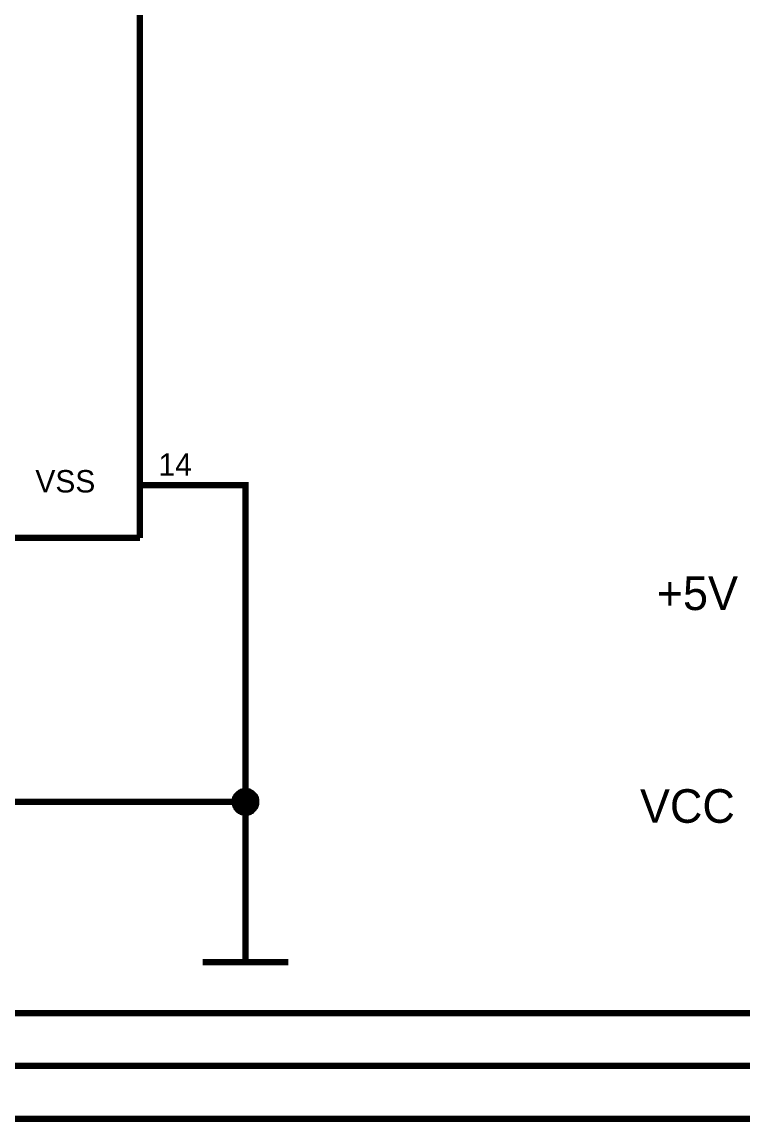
# Model space of a CAD drawing. Header units: millimetres. Extents: x 0 to 420, y 0 to 297.
# Drawn here: x 276.9 to 311, y 189.8 to 241.9 of the extents above; entities that cross this region are included whole.
import ezdxf

# ---------------------------------------------------------------- set-up
doc = ezdxf.new("R2010")
doc.units = ezdxf.units.MM
doc.layers.add('Sheet', color=255, linetype='Continuous')

msp = doc.modelspace()

# ---------------------------------------------------------------- linework, layer by layer
at = {"layer": 'Sheet'}
for points, const_width in [([(282.477, 258.749), (282.477, 217.484)], 0.3), ([(282.477, 219.985), (284.976, 219.985)], 0.3), ([(284.976, 219.985), (287.476, 219.985), (287.476, 204.999), (287.476, 202.498)], 0.3), ([(282.477, 217.484), (264.983, 217.484)], 0.3), ([(286.962, 204.999), (286.962, 205.032), (286.962, 205.049), (286.962, 205.082), (286.979, 205.098), (286.979, 205.131), (286.979, 205.148), (286.996, 205.164), (286.996, 205.198), (287.012, 205.214), (287.029, 205.231), (287.045, 205.264), (287.045, 205.28), (287.062, 205.297), (287.078, 205.314), (287.095, 205.33), (287.111, 205.347), (287.128, 205.363), (287.145, 205.38), (287.178, 205.396), (287.194, 205.413), (287.211, 205.429), (287.227, 205.429), (287.26, 205.446), (287.277, 205.463), (287.294, 205.463), (287.327, 205.479), (287.343, 205.479), (287.376, 205.479), (287.393, 205.496), (287.426, 205.496), (287.442, 205.496), (287.476, 205.496)], 0.3), ([(286.962, 204.999), (286.962, 205.032), (286.962, 205.049), (286.962, 205.082), (286.979, 205.098), (286.979, 205.131), (286.979, 205.148), (286.996, 205.164), (286.996, 205.198), (287.012, 205.214), (287.029, 205.231), (287.045, 205.264), (287.045, 205.28), (287.062, 205.297), (287.078, 205.314), (287.095, 205.33), (287.111, 205.347), (287.128, 205.363), (287.145, 205.38), (287.178, 205.396), (287.194, 205.413), (287.211, 205.429), (287.227, 205.429), (287.26, 205.446), (287.277, 205.463), (287.294, 205.463), (287.327, 205.479), (287.343, 205.479), (287.376, 205.479), (287.393, 205.496), (287.426, 205.496), (287.442, 205.496), (287.476, 205.496)], 0.3), ([(286.962, 204.999), (286.962, 205.032), (286.962, 205.049), (286.962, 205.082), (286.979, 205.098), (286.979, 205.131), (286.979, 205.148), (286.996, 205.164), (286.996, 205.198), (287.012, 205.214), (287.029, 205.231), (287.045, 205.264), (287.045, 205.28), (287.062, 205.297), (287.078, 205.314), (287.095, 205.33), (287.111, 205.347), (287.128, 205.363), (287.145, 205.38), (287.178, 205.396), (287.194, 205.413), (287.211, 205.429), (287.227, 205.429), (287.26, 205.446), (287.277, 205.463), (287.294, 205.463), (287.327, 205.479), (287.343, 205.479), (287.376, 205.479), (287.393, 205.496), (287.426, 205.496), (287.442, 205.496), (287.476, 205.496)], 0.3), ([(286.962, 204.999), (286.962, 205.032), (286.962, 205.049), (286.962, 205.082), (286.979, 205.098), (286.979, 205.131), (286.979, 205.148), (286.996, 205.164), (286.996, 205.198), (287.012, 205.214), (287.029, 205.231), (287.045, 205.264), (287.045, 205.28), (287.062, 205.297), (287.078, 205.314), (287.095, 205.33), (287.111, 205.347), (287.128, 205.363), (287.145, 205.38), (287.178, 205.396), (287.194, 205.413), (287.211, 205.429), (287.227, 205.429), (287.26, 205.446), (287.277, 205.463), (287.294, 205.463), (287.327, 205.479), (287.343, 205.479), (287.376, 205.479), (287.393, 205.496), (287.426, 205.496), (287.442, 205.496), (287.476, 205.496)], 0.3), ([(287.476, 205.496), (287.476, 205.496)], 0.3), ([(287.476, 205.496), (287.509, 205.496), (287.525, 205.496), (287.558, 205.496), (287.575, 205.479), (287.608, 205.479), (287.625, 205.479), (287.641, 205.463), (287.674, 205.463), (287.691, 205.446), (287.707, 205.429), (287.74, 205.429), (287.757, 205.413), (287.773, 205.396), (287.79, 205.38), (287.807, 205.363), (287.823, 205.347), (287.84, 205.33), (287.856, 205.314), (287.873, 205.297), (287.889, 205.28), (287.906, 205.264), (287.906, 205.231), (287.922, 205.214), (287.939, 205.198), (287.939, 205.164), (287.956, 205.148), (287.956, 205.131), (287.956, 205.098), (287.972, 205.082), (287.972, 205.049), (287.972, 205.032), (287.972, 204.999)], 0.3), ([(287.476, 205.496), (287.476, 205.496)], 0.3), ([(287.476, 205.496), (287.509, 205.496), (287.525, 205.496), (287.558, 205.496), (287.575, 205.479), (287.608, 205.479), (287.625, 205.479), (287.641, 205.463), (287.674, 205.463), (287.691, 205.446), (287.707, 205.429), (287.74, 205.429), (287.757, 205.413), (287.773, 205.396), (287.79, 205.38), (287.807, 205.363), (287.823, 205.347), (287.84, 205.33), (287.856, 205.314), (287.873, 205.297), (287.889, 205.28), (287.906, 205.264), (287.906, 205.231), (287.922, 205.214), (287.939, 205.198), (287.939, 205.164), (287.956, 205.148), (287.956, 205.131), (287.956, 205.098), (287.972, 205.082), (287.972, 205.049), (287.972, 205.032), (287.972, 204.999)], 0.3), ([(287.476, 205.496), (287.476, 205.496)], 0.3), ([(287.476, 205.496), (287.509, 205.496), (287.525, 205.496), (287.558, 205.496), (287.575, 205.479), (287.608, 205.479), (287.625, 205.479), (287.641, 205.463), (287.674, 205.463), (287.691, 205.446), (287.707, 205.429), (287.74, 205.429), (287.757, 205.413), (287.773, 205.396), (287.79, 205.38), (287.807, 205.363), (287.823, 205.347), (287.84, 205.33), (287.856, 205.314), (287.873, 205.297), (287.889, 205.28), (287.906, 205.264), (287.906, 205.231), (287.922, 205.214), (287.939, 205.198), (287.939, 205.164), (287.956, 205.148), (287.956, 205.131), (287.956, 205.098), (287.972, 205.082), (287.972, 205.049), (287.972, 205.032), (287.972, 204.999)], 0.3), ([(287.476, 205.496), (287.476, 205.496)], 0.3), ([(287.476, 205.496), (287.509, 205.496), (287.525, 205.496), (287.558, 205.496), (287.575, 205.479), (287.608, 205.479), (287.625, 205.479), (287.641, 205.463), (287.674, 205.463), (287.691, 205.446), (287.707, 205.429), (287.74, 205.429), (287.757, 205.413), (287.773, 205.396), (287.79, 205.38), (287.807, 205.363), (287.823, 205.347), (287.84, 205.33), (287.856, 205.314), (287.873, 205.297), (287.889, 205.28), (287.906, 205.264), (287.906, 205.231), (287.922, 205.214), (287.939, 205.198), (287.939, 205.164), (287.956, 205.148), (287.956, 205.131), (287.956, 205.098), (287.972, 205.082), (287.972, 205.049), (287.972, 205.032), (287.972, 204.999)], 0.3), ([(274.483, 204.999), (277.479, 204.999)], 0.3), ([(287.476, 204.999), (277.479, 204.999)], 0.3), ([(287.476, 204.486), (287.442, 204.486), (287.426, 204.486), (287.393, 204.486), (287.376, 204.502), (287.343, 204.502), (287.327, 204.502), (287.294, 204.519), (287.277, 204.519), (287.26, 204.535), (287.227, 204.552), (287.211, 204.568), (287.194, 204.568), (287.178, 204.585), (287.145, 204.601), (287.128, 204.618), (287.111, 204.635), (287.095, 204.651), (287.078, 204.668), (287.062, 204.701), (287.045, 204.717), (287.045, 204.734), (287.029, 204.751), (287.012, 204.784), (286.996, 204.8), (286.996, 204.817), (286.979, 204.85), (286.979, 204.866), (286.979, 204.9), (286.962, 204.916), (286.962, 204.949), (286.962, 204.966), (286.962, 204.999)], 0.3), ([(286.962, 204.999), (286.962, 204.999)], 0.3), ([(287.476, 204.486), (287.442, 204.486), (287.426, 204.486), (287.393, 204.486), (287.376, 204.502), (287.343, 204.502), (287.327, 204.502), (287.294, 204.519), (287.277, 204.519), (287.26, 204.535), (287.227, 204.552), (287.211, 204.568), (287.194, 204.568), (287.178, 204.585), (287.145, 204.601), (287.128, 204.618), (287.111, 204.635), (287.095, 204.651), (287.078, 204.668), (287.062, 204.701), (287.045, 204.717), (287.045, 204.734), (287.029, 204.751), (287.012, 204.784), (286.996, 204.8), (286.996, 204.817), (286.979, 204.85), (286.979, 204.866), (286.979, 204.9), (286.962, 204.916), (286.962, 204.949), (286.962, 204.966), (286.962, 204.999)], 0.3), ([(286.962, 204.999), (286.962, 204.999)], 0.3), ([(287.476, 204.486), (287.442, 204.486), (287.426, 204.486), (287.393, 204.486), (287.376, 204.502), (287.343, 204.502), (287.327, 204.502), (287.294, 204.519), (287.277, 204.519), (287.26, 204.535), (287.227, 204.552), (287.211, 204.568), (287.194, 204.568), (287.178, 204.585), (287.145, 204.601), (287.128, 204.618), (287.111, 204.635), (287.095, 204.651), (287.078, 204.668), (287.062, 204.701), (287.045, 204.717), (287.045, 204.734), (287.029, 204.751), (287.012, 204.784), (286.996, 204.8), (286.996, 204.817), (286.979, 204.85), (286.979, 204.866), (286.979, 204.9), (286.962, 204.916), (286.962, 204.949), (286.962, 204.966), (286.962, 204.999)], 0.3), ([(286.962, 204.999), (286.962, 204.999)], 0.3), ([(287.476, 204.486), (287.442, 204.486), (287.426, 204.486), (287.393, 204.486), (287.376, 204.502), (287.343, 204.502), (287.327, 204.502), (287.294, 204.519), (287.277, 204.519), (287.26, 204.535), (287.227, 204.552), (287.211, 204.568), (287.194, 204.568), (287.178, 204.585), (287.145, 204.601), (287.128, 204.618), (287.111, 204.635), (287.095, 204.651), (287.078, 204.668), (287.062, 204.701), (287.045, 204.717), (287.045, 204.734), (287.029, 204.751), (287.012, 204.784), (286.996, 204.8), (286.996, 204.817), (286.979, 204.85), (286.979, 204.866), (286.979, 204.9), (286.962, 204.916), (286.962, 204.949), (286.962, 204.966), (286.962, 204.999)], 0.3), ([(286.962, 204.999), (286.962, 204.999)], 0.3), ([(286.962, 204.999), (286.962, 205.032), (286.962, 205.049), (286.962, 205.082), (286.979, 205.098), (286.979, 205.131), (286.979, 205.148), (286.996, 205.164), (286.996, 205.198), (287.012, 205.214), (287.029, 205.231), (287.045, 205.264), (287.045, 205.28), (287.062, 205.297), (287.078, 205.314), (287.095, 205.33), (287.111, 205.347), (287.128, 205.363), (287.145, 205.38), (287.178, 205.396), (287.194, 205.413), (287.211, 205.429), (287.227, 205.429), (287.26, 205.446), (287.277, 205.463), (287.294, 205.463), (287.327, 205.479), (287.343, 205.479), (287.376, 205.479), (287.393, 205.496), (287.426, 205.496), (287.442, 205.496), (287.476, 205.496)], 0.0991), ([(286.962, 204.999), (286.962, 205.032), (286.962, 205.049), (286.962, 205.082), (286.979, 205.098), (286.979, 205.131), (286.979, 205.148), (286.996, 205.164), (286.996, 205.198), (287.012, 205.214), (287.029, 205.231), (287.045, 205.264), (287.045, 205.28), (287.062, 205.297), (287.078, 205.314), (287.095, 205.33), (287.111, 205.347), (287.128, 205.363), (287.145, 205.38), (287.178, 205.396), (287.194, 205.413), (287.211, 205.429), (287.227, 205.429), (287.26, 205.446), (287.277, 205.463), (287.294, 205.463), (287.327, 205.479), (287.343, 205.479), (287.376, 205.479), (287.393, 205.496), (287.426, 205.496), (287.442, 205.496), (287.476, 205.496)], 0.0991), ([(286.962, 204.999), (286.962, 205.032), (286.962, 205.049), (286.962, 205.082), (286.979, 205.098), (286.979, 205.131), (286.979, 205.148), (286.996, 205.164), (286.996, 205.198), (287.012, 205.214), (287.029, 205.231), (287.045, 205.264), (287.045, 205.28), (287.062, 205.297), (287.078, 205.314), (287.095, 205.33), (287.111, 205.347), (287.128, 205.363), (287.145, 205.38), (287.178, 205.396), (287.194, 205.413), (287.211, 205.429), (287.227, 205.429), (287.26, 205.446), (287.277, 205.463), (287.294, 205.463), (287.327, 205.479), (287.343, 205.479), (287.376, 205.479), (287.393, 205.496), (287.426, 205.496), (287.442, 205.496), (287.476, 205.496)], 0.0991), ([(286.962, 204.999), (286.962, 205.032), (286.962, 205.049), (286.962, 205.082), (286.979, 205.098), (286.979, 205.131), (286.979, 205.148), (286.996, 205.164), (286.996, 205.198), (287.012, 205.214), (287.029, 205.231), (287.045, 205.264), (287.045, 205.28), (287.062, 205.297), (287.078, 205.314), (287.095, 205.33), (287.111, 205.347), (287.128, 205.363), (287.145, 205.38), (287.178, 205.396), (287.194, 205.413), (287.211, 205.429), (287.227, 205.429), (287.26, 205.446), (287.277, 205.463), (287.294, 205.463), (287.327, 205.479), (287.343, 205.479), (287.376, 205.479), (287.393, 205.496), (287.426, 205.496), (287.442, 205.496), (287.476, 205.496)], 0.0991), ([(287.972, 204.999), (287.972, 204.966), (287.972, 204.949), (287.972, 204.916), (287.956, 204.9), (287.956, 204.866), (287.956, 204.85), (287.939, 204.817), (287.939, 204.8), (287.922, 204.784), (287.906, 204.751), (287.906, 204.734), (287.889, 204.717), (287.873, 204.701), (287.856, 204.668), (287.84, 204.651), (287.823, 204.635), (287.807, 204.618), (287.79, 204.601), (287.773, 204.585), (287.757, 204.568), (287.74, 204.568), (287.707, 204.552), (287.691, 204.535), (287.674, 204.519), (287.641, 204.519), (287.625, 204.502), (287.608, 204.502), (287.575, 204.502), (287.558, 204.486), (287.525, 204.486), (287.509, 204.486), (287.476, 204.486)], 0.3), ([(287.972, 204.999), (287.972, 204.966), (287.972, 204.949), (287.972, 204.916), (287.956, 204.9), (287.956, 204.866), (287.956, 204.85), (287.939, 204.817), (287.939, 204.8), (287.922, 204.784), (287.906, 204.751), (287.906, 204.734), (287.889, 204.717), (287.873, 204.701), (287.856, 204.668), (287.84, 204.651), (287.823, 204.635), (287.807, 204.618), (287.79, 204.601), (287.773, 204.585), (287.757, 204.568), (287.74, 204.568), (287.707, 204.552), (287.691, 204.535), (287.674, 204.519), (287.641, 204.519), (287.625, 204.502), (287.608, 204.502), (287.575, 204.502), (287.558, 204.486), (287.525, 204.486), (287.509, 204.486), (287.476, 204.486)], 0.3), ([(287.972, 204.999), (287.972, 204.966), (287.972, 204.949), (287.972, 204.916), (287.956, 204.9), (287.956, 204.866), (287.956, 204.85), (287.939, 204.817), (287.939, 204.8), (287.922, 204.784), (287.906, 204.751), (287.906, 204.734), (287.889, 204.717), (287.873, 204.701), (287.856, 204.668), (287.84, 204.651), (287.823, 204.635), (287.807, 204.618), (287.79, 204.601), (287.773, 204.585), (287.757, 204.568), (287.74, 204.568), (287.707, 204.552), (287.691, 204.535), (287.674, 204.519), (287.641, 204.519), (287.625, 204.502), (287.608, 204.502), (287.575, 204.502), (287.558, 204.486), (287.525, 204.486), (287.509, 204.486), (287.476, 204.486)], 0.3), ([(287.972, 204.999), (287.972, 204.966), (287.972, 204.949), (287.972, 204.916), (287.956, 204.9), (287.956, 204.866), (287.956, 204.85), (287.939, 204.817), (287.939, 204.8), (287.922, 204.784), (287.906, 204.751), (287.906, 204.734), (287.889, 204.717), (287.873, 204.701), (287.856, 204.668), (287.84, 204.651), (287.823, 204.635), (287.807, 204.618), (287.79, 204.601), (287.773, 204.585), (287.757, 204.568), (287.74, 204.568), (287.707, 204.552), (287.691, 204.535), (287.674, 204.519), (287.641, 204.519), (287.625, 204.502), (287.608, 204.502), (287.575, 204.502), (287.558, 204.486), (287.525, 204.486), (287.509, 204.486), (287.476, 204.486)], 0.3), ([(287.476, 205.496), (287.476, 205.496)], 0.0991), ([(287.476, 205.496), (287.509, 205.496), (287.525, 205.496), (287.558, 205.496), (287.575, 205.479), (287.608, 205.479), (287.625, 205.479), (287.641, 205.463), (287.674, 205.463), (287.691, 205.446), (287.707, 205.429), (287.74, 205.429), (287.757, 205.413), (287.773, 205.396), (287.79, 205.38), (287.807, 205.363), (287.823, 205.347), (287.84, 205.33), (287.856, 205.314), (287.873, 205.297), (287.889, 205.28), (287.906, 205.264), (287.906, 205.231), (287.922, 205.214), (287.939, 205.198), (287.939, 205.164), (287.956, 205.148), (287.956, 205.131), (287.956, 205.098), (287.972, 205.082), (287.972, 205.049), (287.972, 205.032), (287.972, 204.999)], 0.0991), ([(287.476, 205.496), (287.476, 205.496)], 0.0991), ([(287.476, 205.496), (287.509, 205.496), (287.525, 205.496), (287.558, 205.496), (287.575, 205.479), (287.608, 205.479), (287.625, 205.479), (287.641, 205.463), (287.674, 205.463), (287.691, 205.446), (287.707, 205.429), (287.74, 205.429), (287.757, 205.413), (287.773, 205.396), (287.79, 205.38), (287.807, 205.363), (287.823, 205.347), (287.84, 205.33), (287.856, 205.314), (287.873, 205.297), (287.889, 205.28), (287.906, 205.264), (287.906, 205.231), (287.922, 205.214), (287.939, 205.198), (287.939, 205.164), (287.956, 205.148), (287.956, 205.131), (287.956, 205.098), (287.972, 205.082), (287.972, 205.049), (287.972, 205.032), (287.972, 204.999)], 0.0991), ([(287.476, 205.496), (287.476, 205.496)], 0.0991), ([(287.476, 205.496), (287.509, 205.496), (287.525, 205.496), (287.558, 205.496), (287.575, 205.479), (287.608, 205.479), (287.625, 205.479), (287.641, 205.463), (287.674, 205.463), (287.691, 205.446), (287.707, 205.429), (287.74, 205.429), (287.757, 205.413), (287.773, 205.396), (287.79, 205.38), (287.807, 205.363), (287.823, 205.347), (287.84, 205.33), (287.856, 205.314), (287.873, 205.297), (287.889, 205.28), (287.906, 205.264), (287.906, 205.231), (287.922, 205.214), (287.939, 205.198), (287.939, 205.164), (287.956, 205.148), (287.956, 205.131), (287.956, 205.098), (287.972, 205.082), (287.972, 205.049), (287.972, 205.032), (287.972, 204.999)], 0.0991), ([(287.476, 205.496), (287.476, 205.496)], 0.0991), ([(287.476, 205.496), (287.509, 205.496), (287.525, 205.496), (287.558, 205.496), (287.575, 205.479), (287.608, 205.479), (287.625, 205.479), (287.641, 205.463), (287.674, 205.463), (287.691, 205.446), (287.707, 205.429), (287.74, 205.429), (287.757, 205.413), (287.773, 205.396), (287.79, 205.38), (287.807, 205.363), (287.823, 205.347), (287.84, 205.33), (287.856, 205.314), (287.873, 205.297), (287.889, 205.28), (287.906, 205.264), (287.906, 205.231), (287.922, 205.214), (287.939, 205.198), (287.939, 205.164), (287.956, 205.148), (287.956, 205.131), (287.956, 205.098), (287.972, 205.082), (287.972, 205.049), (287.972, 205.032), (287.972, 204.999)], 0.0991), ([(287.972, 204.999), (287.972, 204.999), (287.972, 204.999), (287.972, 204.999), (287.972, 204.999), (287.972, 204.999), (287.972, 204.999), (287.972, 204.999), (287.972, 204.999), (287.972, 204.999), (287.972, 204.999), (287.972, 204.999), (287.972, 204.999), (287.972, 204.999), (287.972, 204.999), (287.972, 204.999), (287.972, 204.999), (287.972, 204.999), (287.972, 204.999), (287.972, 204.999), (287.972, 204.999), (287.972, 204.999), (287.972, 204.999), (287.972, 204.999), (287.972, 204.999), (287.972, 204.999), (287.972, 204.999), (287.972, 204.999), (287.972, 204.999), (287.972, 204.999), (287.972, 204.999), (287.972, 204.999), (287.972, 204.999)], 0.3), ([(287.972, 204.999), (287.972, 204.999)], 0.3), ([(287.972, 204.999), (287.972, 204.999), (287.972, 204.999), (287.972, 204.999), (287.972, 204.999), (287.972, 204.999), (287.972, 204.999), (287.972, 204.999), (287.972, 204.999), (287.972, 204.999), (287.972, 204.999), (287.972, 204.999), (287.972, 204.999), (287.972, 204.999), (287.972, 204.999), (287.972, 204.999), (287.972, 204.999), (287.972, 204.999), (287.972, 204.999), (287.972, 204.999), (287.972, 204.999), (287.972, 204.999), (287.972, 204.999), (287.972, 204.999), (287.972, 204.999), (287.972, 204.999), (287.972, 204.999), (287.972, 204.999), (287.972, 204.999), (287.972, 204.999), (287.972, 204.999), (287.972, 204.999), (287.972, 204.999)], 0.3), ([(287.972, 204.999), (287.972, 204.999)], 0.3), ([(287.972, 204.999), (287.972, 204.999), (287.972, 204.999), (287.972, 204.999), (287.972, 204.999), (287.972, 204.999), (287.972, 204.999), (287.972, 204.999), (287.972, 204.999), (287.972, 204.999), (287.972, 204.999), (287.972, 204.999), (287.972, 204.999), (287.972, 204.999), (287.972, 204.999), (287.972, 204.999), (287.972, 204.999), (287.972, 204.999), (287.972, 204.999), (287.972, 204.999), (287.972, 204.999), (287.972, 204.999), (287.972, 204.999), (287.972, 204.999), (287.972, 204.999), (287.972, 204.999), (287.972, 204.999), (287.972, 204.999), (287.972, 204.999), (287.972, 204.999), (287.972, 204.999), (287.972, 204.999), (287.972, 204.999)], 0.3), ([(287.972, 204.999), (287.972, 204.999)], 0.3), ([(287.972, 204.999), (287.972, 204.999), (287.972, 204.999), (287.972, 204.999), (287.972, 204.999), (287.972, 204.999), (287.972, 204.999), (287.972, 204.999), (287.972, 204.999), (287.972, 204.999), (287.972, 204.999), (287.972, 204.999), (287.972, 204.999), (287.972, 204.999), (287.972, 204.999), (287.972, 204.999), (287.972, 204.999), (287.972, 204.999), (287.972, 204.999), (287.972, 204.999), (287.972, 204.999), (287.972, 204.999), (287.972, 204.999), (287.972, 204.999), (287.972, 204.999), (287.972, 204.999), (287.972, 204.999), (287.972, 204.999), (287.972, 204.999), (287.972, 204.999), (287.972, 204.999), (287.972, 204.999), (287.972, 204.999)], 0.3), ([(287.972, 204.999), (287.972, 204.999)], 0.3), ([(287.476, 204.486), (287.442, 204.486), (287.426, 204.486), (287.393, 204.486), (287.376, 204.502), (287.343, 204.502), (287.327, 204.502), (287.294, 204.519), (287.277, 204.519), (287.26, 204.535), (287.227, 204.552), (287.211, 204.568), (287.194, 204.568), (287.178, 204.585), (287.145, 204.601), (287.128, 204.618), (287.111, 204.635), (287.095, 204.651), (287.078, 204.668), (287.062, 204.701), (287.045, 204.717), (287.045, 204.734), (287.029, 204.751), (287.012, 204.784), (286.996, 204.8), (286.996, 204.817), (286.979, 204.85), (286.979, 204.866), (286.979, 204.9), (286.962, 204.916), (286.962, 204.949), (286.962, 204.966), (286.962, 204.999)], 0.0991), ([(286.962, 204.999), (286.962, 204.999)], 0.0991), ([(287.476, 204.486), (287.442, 204.486), (287.426, 204.486), (287.393, 204.486), (287.376, 204.502), (287.343, 204.502), (287.327, 204.502), (287.294, 204.519), (287.277, 204.519), (287.26, 204.535), (287.227, 204.552), (287.211, 204.568), (287.194, 204.568), (287.178, 204.585), (287.145, 204.601), (287.128, 204.618), (287.111, 204.635), (287.095, 204.651), (287.078, 204.668), (287.062, 204.701), (287.045, 204.717), (287.045, 204.734), (287.029, 204.751), (287.012, 204.784), (286.996, 204.8), (286.996, 204.817), (286.979, 204.85), (286.979, 204.866), (286.979, 204.9), (286.962, 204.916), (286.962, 204.949), (286.962, 204.966), (286.962, 204.999)], 0.0991), ([(286.962, 204.999), (286.962, 204.999)], 0.0991), ([(287.476, 204.486), (287.442, 204.486), (287.426, 204.486), (287.393, 204.486), (287.376, 204.502), (287.343, 204.502), (287.327, 204.502), (287.294, 204.519), (287.277, 204.519), (287.26, 204.535), (287.227, 204.552), (287.211, 204.568), (287.194, 204.568), (287.178, 204.585), (287.145, 204.601), (287.128, 204.618), (287.111, 204.635), (287.095, 204.651), (287.078, 204.668), (287.062, 204.701), (287.045, 204.717), (287.045, 204.734), (287.029, 204.751), (287.012, 204.784), (286.996, 204.8), (286.996, 204.817), (286.979, 204.85), (286.979, 204.866), (286.979, 204.9), (286.962, 204.916), (286.962, 204.949), (286.962, 204.966), (286.962, 204.999)], 0.0991), ([(286.962, 204.999), (286.962, 204.999)], 0.0991), ([(287.476, 204.486), (287.442, 204.486), (287.426, 204.486), (287.393, 204.486), (287.376, 204.502), (287.343, 204.502), (287.327, 204.502), (287.294, 204.519), (287.277, 204.519), (287.26, 204.535), (287.227, 204.552), (287.211, 204.568), (287.194, 204.568), (287.178, 204.585), (287.145, 204.601), (287.128, 204.618), (287.111, 204.635), (287.095, 204.651), (287.078, 204.668), (287.062, 204.701), (287.045, 204.717), (287.045, 204.734), (287.029, 204.751), (287.012, 204.784), (286.996, 204.8), (286.996, 204.817), (286.979, 204.85), (286.979, 204.866), (286.979, 204.9), (286.962, 204.916), (286.962, 204.949), (286.962, 204.966), (286.962, 204.999)], 0.0991), ([(286.962, 204.999), (286.962, 204.999)], 0.0991), ([(287.972, 204.999), (287.972, 204.966), (287.972, 204.949), (287.972, 204.916), (287.956, 204.9), (287.956, 204.866), (287.956, 204.85), (287.939, 204.817), (287.939, 204.8), (287.922, 204.784), (287.906, 204.751), (287.906, 204.734), (287.889, 204.717), (287.873, 204.701), (287.856, 204.668), (287.84, 204.651), (287.823, 204.635), (287.807, 204.618), (287.79, 204.601), (287.773, 204.585), (287.757, 204.568), (287.74, 204.568), (287.707, 204.552), (287.691, 204.535), (287.674, 204.519), (287.641, 204.519), (287.625, 204.502), (287.608, 204.502), (287.575, 204.502), (287.558, 204.486), (287.525, 204.486), (287.509, 204.486), (287.476, 204.486)], 0.0991), ([(287.972, 204.999), (287.972, 204.966), (287.972, 204.949), (287.972, 204.916), (287.956, 204.9), (287.956, 204.866), (287.956, 204.85), (287.939, 204.817), (287.939, 204.8), (287.922, 204.784), (287.906, 204.751), (287.906, 204.734), (287.889, 204.717), (287.873, 204.701), (287.856, 204.668), (287.84, 204.651), (287.823, 204.635), (287.807, 204.618), (287.79, 204.601), (287.773, 204.585), (287.757, 204.568), (287.74, 204.568), (287.707, 204.552), (287.691, 204.535), (287.674, 204.519), (287.641, 204.519), (287.625, 204.502), (287.608, 204.502), (287.575, 204.502), (287.558, 204.486), (287.525, 204.486), (287.509, 204.486), (287.476, 204.486)], 0.0991), ([(287.972, 204.999), (287.972, 204.966), (287.972, 204.949), (287.972, 204.916), (287.956, 204.9), (287.956, 204.866), (287.956, 204.85), (287.939, 204.817), (287.939, 204.8), (287.922, 204.784), (287.906, 204.751), (287.906, 204.734), (287.889, 204.717), (287.873, 204.701), (287.856, 204.668), (287.84, 204.651), (287.823, 204.635), (287.807, 204.618), (287.79, 204.601), (287.773, 204.585), (287.757, 204.568), (287.74, 204.568), (287.707, 204.552), (287.691, 204.535), (287.674, 204.519), (287.641, 204.519), (287.625, 204.502), (287.608, 204.502), (287.575, 204.502), (287.558, 204.486), (287.525, 204.486), (287.509, 204.486), (287.476, 204.486)], 0.0991), ([(287.972, 204.999), (287.972, 204.966), (287.972, 204.949), (287.972, 204.916), (287.956, 204.9), (287.956, 204.866), (287.956, 204.85), (287.939, 204.817), (287.939, 204.8), (287.922, 204.784), (287.906, 204.751), (287.906, 204.734), (287.889, 204.717), (287.873, 204.701), (287.856, 204.668), (287.84, 204.651), (287.823, 204.635), (287.807, 204.618), (287.79, 204.601), (287.773, 204.585), (287.757, 204.568), (287.74, 204.568), (287.707, 204.552), (287.691, 204.535), (287.674, 204.519), (287.641, 204.519), (287.625, 204.502), (287.608, 204.502), (287.575, 204.502), (287.558, 204.486), (287.525, 204.486), (287.509, 204.486), (287.476, 204.486)], 0.0991), ([(287.972, 204.999), (287.972, 204.999), (287.972, 204.999), (287.972, 204.999), (287.972, 204.999), (287.972, 204.999), (287.972, 204.999), (287.972, 204.999), (287.972, 204.999), (287.972, 204.999), (287.972, 204.999), (287.972, 204.999), (287.972, 204.999), (287.972, 204.999), (287.972, 204.999), (287.972, 204.999), (287.972, 204.999), (287.972, 204.999), (287.972, 204.999), (287.972, 204.999), (287.972, 204.999), (287.972, 204.999), (287.972, 204.999), (287.972, 204.999), (287.972, 204.999), (287.972, 204.999), (287.972, 204.999), (287.972, 204.999), (287.972, 204.999), (287.972, 204.999), (287.972, 204.999), (287.972, 204.999), (287.972, 204.999)], 0.0991), ([(287.972, 204.999), (287.972, 204.999)], 0.0991), ([(287.972, 204.999), (287.972, 204.999), (287.972, 204.999), (287.972, 204.999), (287.972, 204.999), (287.972, 204.999), (287.972, 204.999), (287.972, 204.999), (287.972, 204.999), (287.972, 204.999), (287.972, 204.999), (287.972, 204.999), (287.972, 204.999), (287.972, 204.999), (287.972, 204.999), (287.972, 204.999), (287.972, 204.999), (287.972, 204.999), (287.972, 204.999), (287.972, 204.999), (287.972, 204.999), (287.972, 204.999), (287.972, 204.999), (287.972, 204.999), (287.972, 204.999), (287.972, 204.999), (287.972, 204.999), (287.972, 204.999), (287.972, 204.999), (287.972, 204.999), (287.972, 204.999), (287.972, 204.999), (287.972, 204.999)], 0.0991), ([(287.972, 204.999), (287.972, 204.999)], 0.0991), ([(287.972, 204.999), (287.972, 204.999), (287.972, 204.999), (287.972, 204.999), (287.972, 204.999), (287.972, 204.999), (287.972, 204.999), (287.972, 204.999), (287.972, 204.999), (287.972, 204.999), (287.972, 204.999), (287.972, 204.999), (287.972, 204.999), (287.972, 204.999), (287.972, 204.999), (287.972, 204.999), (287.972, 204.999), (287.972, 204.999), (287.972, 204.999), (287.972, 204.999), (287.972, 204.999), (287.972, 204.999), (287.972, 204.999), (287.972, 204.999), (287.972, 204.999), (287.972, 204.999), (287.972, 204.999), (287.972, 204.999), (287.972, 204.999), (287.972, 204.999), (287.972, 204.999), (287.972, 204.999), (287.972, 204.999)], 0.0991), ([(287.972, 204.999), (287.972, 204.999)], 0.0991), ([(287.972, 204.999), (287.972, 204.999), (287.972, 204.999), (287.972, 204.999), (287.972, 204.999), (287.972, 204.999), (287.972, 204.999), (287.972, 204.999), (287.972, 204.999), (287.972, 204.999), (287.972, 204.999), (287.972, 204.999), (287.972, 204.999), (287.972, 204.999), (287.972, 204.999), (287.972, 204.999), (287.972, 204.999), (287.972, 204.999), (287.972, 204.999), (287.972, 204.999), (287.972, 204.999), (287.972, 204.999), (287.972, 204.999), (287.972, 204.999), (287.972, 204.999), (287.972, 204.999), (287.972, 204.999), (287.972, 204.999), (287.972, 204.999), (287.972, 204.999), (287.972, 204.999), (287.972, 204.999), (287.972, 204.999)], 0.0991), ([(287.972, 204.999), (287.972, 204.999)], 0.0991), ([(287.476, 202.498), (287.476, 197.415)], 0.3), ([(285.44, 197.415), (289.495, 197.415)], 0.3), ([(347.44, 194.997), (213.757, 194.997), (72.576, 194.997)], 0.3), ([(347.44, 192.497), (222.496, 192.497), (72.576, 192.497)], 0.3), ([(347.44, 189.997), (205.018, 189.997), (72.576, 189.997)], 0.3)]:
    msp.add_lwpolyline(points, dxfattribs=dict(at, const_width=const_width))
at = {"layer": 'Sheet', "const_width": 0.508}
msp.add_lwpolyline([(287.246, 205, 1), (287.754, 205, 1)], format="xyb", close=True, dxfattribs=at)

# ---------------------------------------------------------------- texts
at = {"layer": 'Sheet'}
for s, height, p in [('14', 1.0598, (283.354, 220.432)), ('VSS', 1.0598, (277.528, 219.637)), ('+5V', 1.5897, (306.923, 214.073)), ('VCC', 1.5897, (306.129, 204.005))]:
    msp.add_text(s, height=height, dxfattribs=at).set_placement(p)

doc.saveas('drawing.dxf')
